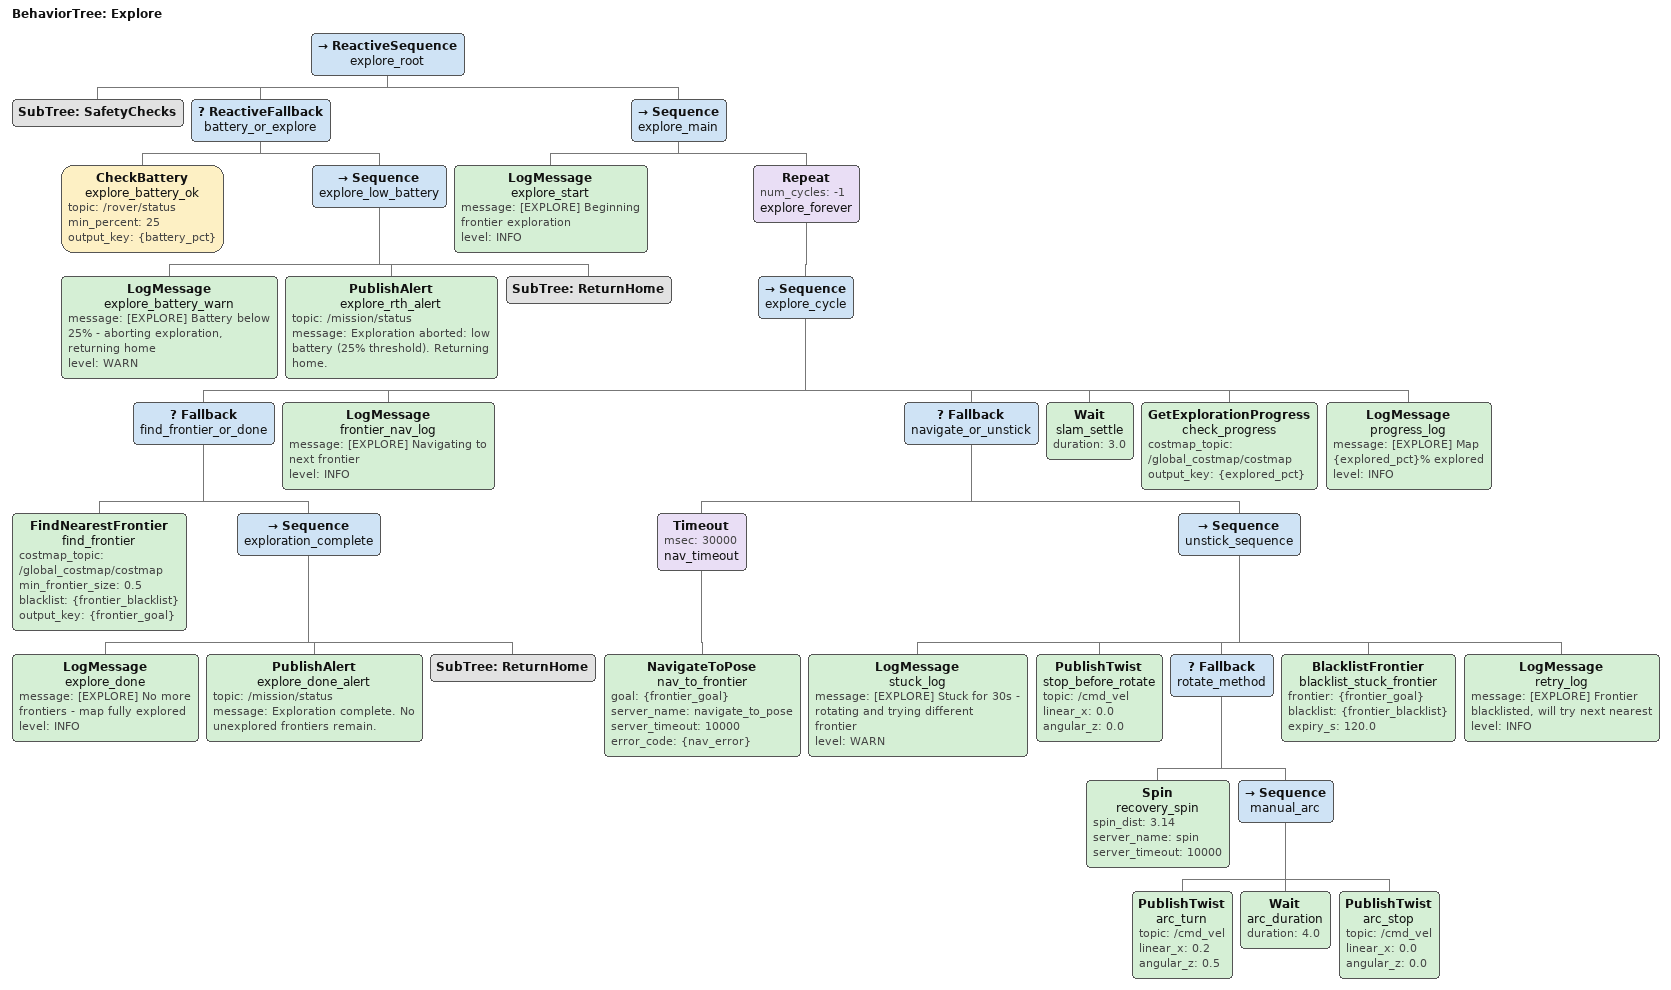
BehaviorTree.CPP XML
<?xml version="1.0" encoding="UTF-8"?>
<root BTCPP_format="4">

  <BehaviorTree ID="Explore">
    <ReactiveSequence name="explore_root">

      <!-- ===== SAFETY GATE (re-checked every tick) ===== -->
      <SubTree ID="SafetyChecks"/>

      <ReactiveFallback name="battery_or_explore">
        <CheckBattery name="explore_battery_ok"
                       topic="/rover/status"
                       min_percent="25"
                       output_key="{battery_pct}"/>
        <!-- Battery below 25%: abort exploration and return home -->
        <Sequence name="explore_low_battery">
          <LogMessage name="explore_battery_warn"
                      message="[EXPLORE] Battery below 25% - aborting exploration, returning home"
                      level="WARN"/>
          <PublishAlert name="explore_rth_alert"
                        topic="/mission/status"
                        message="Exploration aborted: low battery (25% threshold). Returning home."/>
          <SubTree ID="ReturnHome"/>
        </Sequence>
      </ReactiveFallback>

      <!-- ===== MAIN EXPLORATION LOOP ===== -->
      <Sequence name="explore_main">

        <LogMessage name="explore_start"
                    message="[EXPLORE] Beginning frontier exploration"
                    level="INFO"/>

        <!-- Repeat exploration cycle indefinitely -->
        <Repeat num_cycles="-1" name="explore_forever">
          <Sequence name="explore_cycle">

            <Fallback name="find_frontier_or_done">
              <FindNearestFrontier name="find_frontier"
                                    costmap_topic="/global_costmap/costmap"
                                    min_frontier_size="0.5"
                                    blacklist="{frontier_blacklist}"
                                    output_key="{frontier_goal}"/>
              <!-- No frontiers left: exploration is complete -->
              <Sequence name="exploration_complete">
                <LogMessage name="explore_done"
                            message="[EXPLORE] No more frontiers - map fully explored"
                            level="INFO"/>
                <PublishAlert name="explore_done_alert"
                              topic="/mission/status"
                              message="Exploration complete. No unexplored frontiers remain."/>
                <SubTree ID="ReturnHome"/>
              </Sequence>
            </Fallback>

            <LogMessage name="frontier_nav_log"
                        message="[EXPLORE] Navigating to next frontier"
                        level="INFO"/>

            <!-- Navigate to frontier with stuck-detection timeout.
                 If NavigateToPose does not complete within 30s, the rover
                 is likely stuck. The Timeout decorator will abort it. -->
            <Fallback name="navigate_or_unstick">

              <!-- Primary: navigate to frontier with 30s timeout -->
              <Timeout msec="30000" name="nav_timeout">
                <NavigateToPose name="nav_to_frontier"
                                goal="{frontier_goal}"
                                server_name="navigate_to_pose"
                                server_timeout="10000"
                                error_code="{nav_error}"/>
              </Timeout>

              <!-- Stuck fallback: rotate to scan surroundings, blacklist this
                   frontier, and try a different one on the next cycle. -->
              <Sequence name="unstick_sequence">
                <LogMessage name="stuck_log"
                            message="[EXPLORE] Stuck for 30s - rotating and trying different frontier"
                            level="WARN"/>

                <!-- Stop forward motion -->
                <PublishTwist name="stop_before_rotate"
                              topic="/cmd_vel"
                              linear_x="0.0"
                              angular_z="0.0"/>

                <!-- Execute a recovery rotation to scan for new paths.
                     Uses Nav2 Spin action if available, otherwise manual rotation. -->
                <Fallback name="rotate_method">
                  <Spin name="recovery_spin"
                        spin_dist="3.14"
                        server_name="spin"
                        server_timeout="10000"/>
                  <!-- Manual rotation fallback for Ackermann (cannot spin in place):
                       drive a small arc instead -->
                  <Sequence name="manual_arc">
                    <PublishTwist name="arc_turn"
                                  topic="/cmd_vel"
                                  linear_x="0.2"
                                  angular_z="0.5"/>
                    <Wait name="arc_duration" duration="4.0"/>
                    <PublishTwist name="arc_stop"
                                  topic="/cmd_vel"
                                  linear_x="0.0"
                                  angular_z="0.0"/>
                  </Sequence>
                </Fallback>

                <!-- Blacklist this frontier so we don't try it again immediately -->
                <BlacklistFrontier name="blacklist_stuck_frontier"
                                    frontier="{frontier_goal}"
                                    blacklist="{frontier_blacklist}"
                                    expiry_s="120.0"/>

                <LogMessage name="retry_log"
                            message="[EXPLORE] Frontier blacklisted, will try next nearest"
                            level="INFO"/>

              </Sequence>
            </Fallback>

            <!-- Brief pause after reaching frontier to let SLAM update the map -->
            <Wait name="slam_settle" duration="3.0"/>

            <!-- Log progress -->
            <GetExplorationProgress name="check_progress"
                                     costmap_topic="/global_costmap/costmap"
                                     output_key="{explored_pct}"/>
            <LogMessage name="progress_log"
                        message="[EXPLORE] Map {explored_pct}% explored"
                        level="INFO"/>

          </Sequence>
        </Repeat>

      </Sequence>

    </ReactiveSequence>
  </BehaviorTree>

  <!-- Include subtree definitions -->
  <include path="safety_subtree.xml"/>
  <include path="return_home.xml"/>

</root>
